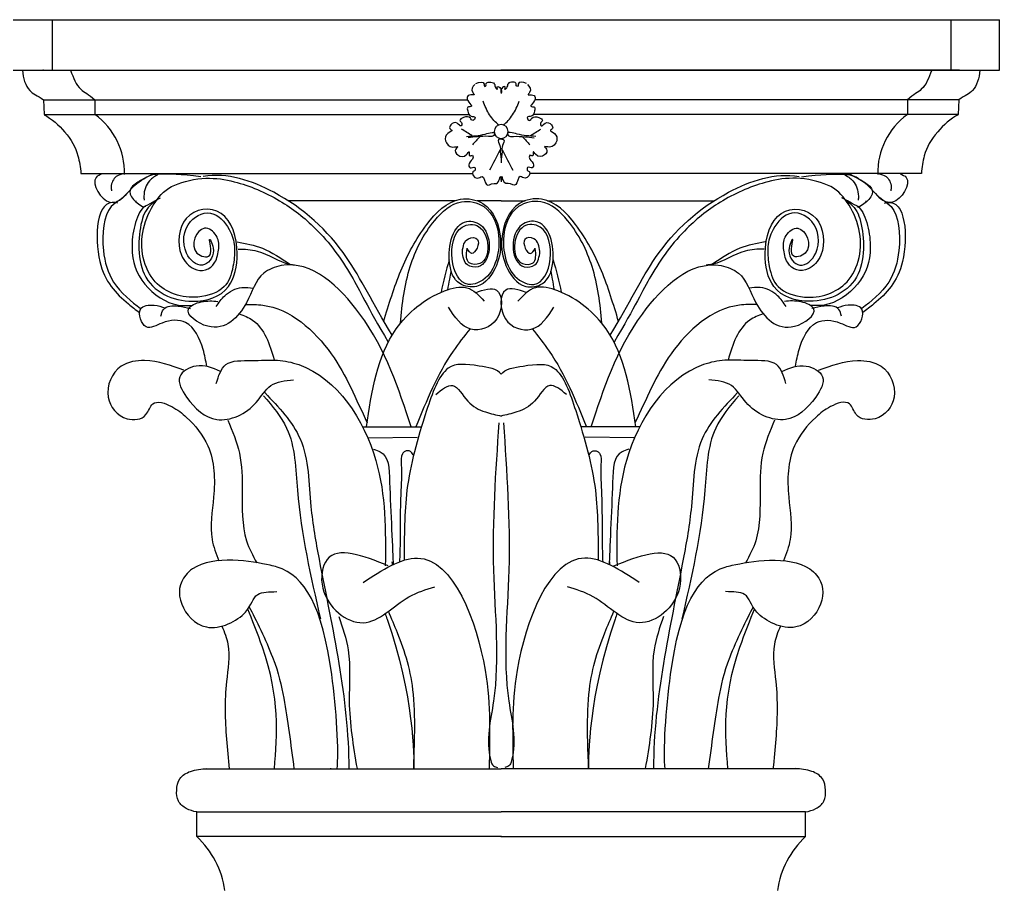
# Model space of a CAD drawing. Extents: x 3172 to 33391, y 13916 to 34175.
# Drawn here: x 8807 to 9427, y 17120 to 17672 of the extents above; entities that cross this region are included whole.
import ezdxf

# ---------------------------------------------------------------- set-up
doc = ezdxf.new("R2010")
doc.units = 0
doc.layers.get('0').update_dxf_attribs({"linetype": 'CONTINUOUS'})

msp = doc.modelspace()

# ---------------------------------------------------------------- linework, layer by layer
for p, q in [((8827.89824, 17639.61306), (8827.89824, 17671.59085)), ((9397.02184, 17639.61306), (9397.02184, 17671.59085)), ((9427.49033, 17639.46735), (9427.49033, 17671.44514))]:
    msp.add_line(p, q)
at = {"ltscale": 2}
for p, q in [((8797.42975, 17671.44514), (9427.49033, 17671.44514)), ((8797.42975, 17639.46735), (9427.49033, 17639.46735)), ((8821.97278, 17639.46735), (9111.95755, 17639.46735)), ((9401.94233, 17639.46735), (9111.95755, 17639.46735)), ((8822.16298, 17620.80068), (8822.543, 17611.46735)), ((8822.16298, 17620.80068), (9090.53704, 17620.80068)), ((8854.72381, 17620.80068), (8854.72381, 17611.46735)), ((9401.75212, 17620.80068), (9133.37807, 17620.80068)), ((9369.1913, 17620.80068), (9369.1913, 17611.46735)), ((9401.75212, 17620.80068), (9401.37211, 17611.46735)), ((8822.543, 17611.46735), (9091.59145, 17611.46735)), ((9401.37211, 17611.46735), (9132.32366, 17611.46735)), ((8845.84148, 17574.13402), (9093.71724, 17574.13402)), ((9378.07363, 17574.13402), (9130.19787, 17574.13402)), ((9082.58594, 17556.87804), (8977.03933, 17556.87804)), ((9111.95755, 17556.87804), (9096.71818, 17556.87804)), ((9111.95755, 17556.87804), (9127.19693, 17556.87804)), ((9141.32917, 17556.87804), (9246.87578, 17556.87804)), ((9027.82506, 17406.70673), (9058.82605, 17407.00469)), ((9196.09004, 17406.70673), (9165.08906, 17407.00469)), ((8924.51741, 17197.06735), (9111.95755, 17197.06735)), ((9299.39769, 17197.06735), (9111.95755, 17197.06735)), ((8919.1425, 17154.13402), (8919.1425, 17169.74379)), ((8919.1425, 17169.74379), (9111.95755, 17169.74379)), ((9304.77261, 17169.74379), (9111.95755, 17169.74379)), ((9304.77261, 17154.13401), (9304.77261, 17169.74379)), ((9111.95755, 17154.13402), (8919.1425, 17154.13402)), ((9111.95755, 17154.13402), (9304.77261, 17154.13401))]:
    msp.add_line(p, q, dxfattribs=at)
for centre, radius, start, end in [((8828.04111, 17574.71091), 45.42028, 358.49057192, 54.02288071), ((9395.87399, 17574.71091), 45.42028, 125.97711929, 181.50942808), ((9112.01424, 17600.7339), 4.44563, 90.73062766, 269.26937234), ((9111.90086, 17600.7339), 4.44563, 270.73062766, 89.26937234)]:
    msp.add_arc(centre, radius, start, end, dxfattribs=at)
for centre, start, end in [((8880.45513, 17112.17559), 7.91210129, 47.32269133), ((9343.45997, 17112.17559), 132.67730867, 172.08789871)]:
    msp.add_arc(centre, 57.07208, start, end)
for points, knots in [([(8808.84778, 17639.46735), (8808.9003, 17634.4961), (8812.62558, 17625.3075), (8817.96304, 17623.62669), (8822.16298, 17620.80068)], [0.000688714, 0.000688714, 0.000688714, 0.000688714, 0.0711821182, 0.1315401202, 0.1315401202, 0.1315401202, 0.1315401202]), ([(8839.31626, 17639.61306), (8841.03372, 17634.54071), (8843.86894, 17627.55088), (8850.5223, 17624.27619), (8854.72381, 17620.80068)], [0, 0, 0, 0, 0.0802159713, 0.1324228849, 0.1324228849, 0.1324228849, 0.1324228849]), ([(9384.59884, 17639.61306), (9382.88139, 17634.54071), (9380.04617, 17627.55088), (9373.39281, 17624.27619), (9369.1913, 17620.80068)], [0, 0, 0, 0, 0.0802159713, 0.1324228849, 0.1324228849, 0.1324228849, 0.1324228849]), ([(9415.06733, 17639.46735), (9415.01481, 17634.4961), (9411.28952, 17625.3075), (9405.95206, 17623.62669), (9401.75212, 17620.80068)], [0.000688714, 0.000688714, 0.000688714, 0.000688714, 0.0711821182, 0.1315401202, 0.1315401202, 0.1315401202, 0.1315401202]), ([(9095.2235, 17630.52439), (9093.98558, 17628.96788), (9092.3442, 17626.90408), (9095.42563, 17623.78498), (9092.72198, 17624.23678), (9089.69801, 17623.3231), (9090.65469, 17619.44234), (9094.57113, 17616.22713), (9089.99455, 17616.61653), (9091.06324, 17612.98617), (9091.70711, 17609.90361), (9096.58899, 17610.33124), (9093.8293, 17606.59536), (9092.16821, 17610.45458), (9088.79536, 17610.14239), (9084.64354, 17607.81267), (9087.50351, 17606.24487), (9086.46578, 17603.1362), (9083.86639, 17607.33319), (9080.29785, 17605.81138), (9078.69026, 17602.61876), (9082.01766, 17601.32099), (9076.74917, 17599.38779), (9076.08361, 17594.59493), (9079.63212, 17589.77418), (9085.73524, 17591.79486), (9081.97947, 17589.01229), (9084.64108, 17584.63876), (9089.32053, 17584.20199), (9092.23177, 17589.51948), (9091.15287, 17583.97477), (9093.94942, 17586.32154), (9094.59776, 17582.66889), (9091.0552, 17581.82117), (9091.7003, 17576.38706), (9095.39718, 17579.03134), (9095.85511, 17575.77663), (9092.23714, 17575.17356), (9096.27589, 17569.31661), (9100.9462, 17574.35659), (9102.30854, 17564.0527), (9105.72304, 17568.6111), (9110.71663, 17567.05091), (9111.55376, 17575.16777), (9111.95755, 17568.85829)], [0, 0, 0, 0, 0.0278041289, 0.0368661788, 0.0424881005, 0.0602652995, 0.0809891705, 0.0972002965, 0.1100198177, 0.1223825765, 0.1435906402, 0.1578124204, 0.1706288403, 0.1817571793, 0.2054759048, 0.2214535373, 0.2336118621, 0.2417941519, 0.2580079971, 0.2800979182, 0.292912596, 0.3016927217, 0.3184045061, 0.3420061195, 0.3701077147, 0.3858891174, 0.3962527515, 0.4175779343, 0.4480193177, 0.4599686716, 0.4747512533, 0.4840228778, 0.491131287, 0.516390654, 0.5313855172, 0.5471669221, 0.5562280631, 0.5658989333, 0.5917763659, 0.6095536098, 0.6401312977, 0.6717929857, 0.68374306, 0.6977766368, 0.6977766368, 0.6977766368, 0.6977766368]), ([(9128.69161, 17630.52439), (9129.92952, 17628.96788), (9131.5709, 17626.90408), (9128.48948, 17623.78498), (9131.19313, 17624.23678), (9134.2171, 17623.3231), (9133.26041, 17619.44234), (9129.34398, 17616.22713), (9133.92055, 17616.61653), (9132.85187, 17612.98617), (9132.20799, 17609.90361), (9127.32611, 17610.33124), (9130.08581, 17606.59536), (9131.7469, 17610.45458), (9135.11974, 17610.14239), (9139.27156, 17607.81267), (9136.41159, 17606.24487), (9137.44933, 17603.1362), (9140.04872, 17607.33319), (9143.61725, 17605.81138), (9145.22484, 17602.61876), (9141.89745, 17601.32099), (9147.16594, 17599.38779), (9147.83149, 17594.59493), (9144.28298, 17589.77418), (9138.17986, 17591.79486), (9141.93563, 17589.01229), (9139.27403, 17584.63876), (9134.59458, 17584.20199), (9131.68333, 17589.51948), (9132.76223, 17583.97477), (9129.96568, 17586.32154), (9129.31735, 17582.66889), (9132.85991, 17581.82117), (9132.2148, 17576.38706), (9128.51793, 17579.03134), (9128.05999, 17575.77663), (9131.67796, 17575.17356), (9127.63921, 17569.31661), (9122.9689, 17574.35659), (9121.60656, 17564.0527), (9118.19206, 17568.6111), (9113.19847, 17567.05091), (9112.36135, 17575.16777), (9111.95755, 17568.85829)], [0, 0, 0, 0, 0.0278041289, 0.0368661788, 0.0424881005, 0.0602652995, 0.0809891705, 0.0972002965, 0.1100198177, 0.1223825765, 0.1435906402, 0.1578124204, 0.1706288403, 0.1817571793, 0.2054759048, 0.2214535373, 0.2336118621, 0.2417941519, 0.2580079971, 0.2800979182, 0.292912596, 0.3016927217, 0.3184045061, 0.3420061195, 0.3701077147, 0.3858891174, 0.3962527515, 0.4175779343, 0.4480193177, 0.4599686716, 0.4747512533, 0.4840228778, 0.491131287, 0.516390654, 0.5313855172, 0.5471669221, 0.5562280631, 0.5658989333, 0.5917763659, 0.6095536098, 0.6401312977, 0.6717929857, 0.68374306, 0.6977766368, 0.6977766368, 0.6977766368, 0.6977766368]), ([(8822.54701, 17611.36879), (8827.20615, 17608.90492), (8837.85825, 17599.24424), (8843.9932, 17588.17371), (8845.4595, 17577.99114), (8845.84148, 17574.13402)], [0, 0, 0, 0, 0.082684354, 0.1852195312, 0.2476630264, 0.2476630264, 0.2476630264, 0.2476630264]), ([(9401.3681, 17611.36879), (9396.70896, 17608.90492), (9386.05685, 17599.24424), (9379.9219, 17588.17371), (9378.45561, 17577.99114), (9378.07363, 17574.13402)], [0, 0, 0, 0, 0.082684354, 0.1852195312, 0.2476630264, 0.2476630264, 0.2476630264, 0.2476630264]), ([(8921.73233, 17572.00388), (8909.18142, 17573.763), (8894.00281, 17573.91141), (8889.1927, 17573.28815), (8871.18485, 17561.69496), (8884.81657, 17553.2146), (8885.66016, 17552.6898), (8896.22339, 17558.79341)], [0.0267776976, 0.0267776976, 0.0267776976, 0.0267776976, 0.1128809274, 0.1880799244, 0.2151379396, 0.2868379046, 0.3072907193, 0.3072907193, 0.3072907193, 0.3072907193]), ([(9042.95, 17471.74108), (9030.51485, 17492.18343), (9013.72679, 17527.82869), (8975.56892, 17562.24173), (8938.55652, 17574.90734), (8923.33081, 17572.16369)], [0.0440846673, 0.0440846673, 0.0440846673, 0.0440846673, 0.2943804755, 0.6235118057, 0.8641533505, 0.8641533505, 0.8641533505, 0.8641533505]), ([(9180.96511, 17471.74108), (9193.40026, 17492.18343), (9210.18832, 17527.82869), (9248.34619, 17562.24173), (9285.35858, 17574.90734), (9300.58429, 17572.16369)], [0.0440846673, 0.0440846673, 0.0440846673, 0.0440846673, 0.2943804755, 0.6235118057, 0.8641533505, 0.8641533505, 0.8641533505, 0.8641533505]), ([(9302.18278, 17572.00388), (9314.73368, 17573.763), (9329.91229, 17573.91141), (9334.7224, 17573.28815), (9352.73026, 17561.69496), (9339.09854, 17553.2146), (9338.25494, 17552.6898), (9327.69172, 17558.79341)], [0.0267776976, 0.0267776976, 0.0267776976, 0.0267776976, 0.1128809274, 0.1880799244, 0.2151379396, 0.2868379046, 0.3072907193, 0.3072907193, 0.3072907193, 0.3072907193]), ([(8892.55451, 17556.39106), (8887.96755, 17552.97972), (8882.55425, 17543.96152), (8879.86624, 17504.02587), (8912.69761, 17489.34775), (8941.05855, 17497.76289), (8947.15295, 17526.28584), (8938.13079, 17554.42263), (8909.16457, 17551.15401), (8905.66437, 17524.54072), (8917.93091, 17510.82202), (8930.44759, 17513.28696), (8933.7425, 17527.4983), (8932.53704, 17535.30405), (8921.34956, 17544.14188), (8912.48152, 17523.87624), (8930.95991, 17518.98998), (8925.23117, 17537.67731), (8932.39342, 17523.33599), (8922.41039, 17512.28706), (8908.96186, 17524.53191), (8911.4775, 17544.95816), (8929.79897, 17552.51062), (8941.15281, 17538.22675), (8943.72453, 17526.28584), (8942.12256, 17512.9628), (8937.94734, 17500.48916), (8916.55852, 17492.92229), (8887.92357, 17501.99027), (8881.15325, 17533.70919), (8893.01996, 17557.84955), (8903.12479, 17567.58921), (8924.95842, 17572.27868), (8946.84812, 17568.88994), (8972.24335, 17558.01104), (8997.94092, 17537.76421), (9016.76488, 17512.00118), (9026.93144, 17490.2915), (9040.44446, 17467.22304)], [1.06634065, 1.06634065, 1.06634065, 1.06634065, 1.151798652, 1.325570322, 1.516716885, 1.64894346, 1.752154743, 1.892499135, 2.029915274, 2.151416162, 2.215775264, 2.302136181, 2.343759831, 2.389160773, 2.440104989, 2.533523104, 2.577371603, 2.629753493, 2.67452733, 2.736709009, 2.806323339, 2.909485546, 2.992184318, 3.063532677, 3.114311417, 3.17186296, 3.256106524, 3.356215418, 3.511900393, 3.687442896, 3.777196746, 3.87787477, 3.976332405, 4.066807515, 4.218059196, 4.364310951, 4.564209859, 4.726446974, 4.726446974, 4.726446974, 4.726446974]), ([(9331.3606, 17556.39106), (9335.94755, 17552.97972), (9341.36085, 17543.96152), (9344.04887, 17504.02587), (9311.21749, 17489.34775), (9282.85656, 17497.76289), (9276.76215, 17526.28584), (9285.78431, 17554.42263), (9314.75053, 17551.15401), (9318.25073, 17524.54072), (9305.98419, 17510.82202), (9293.46751, 17513.28696), (9290.17261, 17527.4983), (9291.37806, 17535.30405), (9302.56555, 17544.14188), (9311.43359, 17523.87624), (9292.95519, 17518.98998), (9298.68394, 17537.67731), (9291.52169, 17523.33599), (9301.50471, 17512.28706), (9314.95324, 17524.53191), (9312.4376, 17544.95816), (9294.11613, 17552.51062), (9282.76229, 17538.22675), (9280.19058, 17526.28584), (9281.79255, 17512.9628), (9285.96776, 17500.48916), (9307.35658, 17492.92229), (9335.99154, 17501.99027), (9342.76186, 17533.70919), (9330.89514, 17557.84955), (9320.79031, 17567.58921), (9298.95668, 17572.27868), (9277.06699, 17568.88994), (9251.67175, 17558.01104), (9225.97419, 17537.76421), (9207.15022, 17512.00118), (9196.98366, 17490.2915), (9183.47065, 17467.22304)], [1.06634065, 1.06634065, 1.06634065, 1.06634065, 1.151798652, 1.325570322, 1.516716885, 1.64894346, 1.752154743, 1.892499135, 2.029915274, 2.151416162, 2.215775264, 2.302136181, 2.343759831, 2.389160773, 2.440104989, 2.533523104, 2.577371603, 2.629753493, 2.67452733, 2.736709009, 2.806323339, 2.909485546, 2.992184318, 3.063532677, 3.114311417, 3.17186296, 3.256106524, 3.356215418, 3.511900393, 3.687442896, 3.777196746, 3.87787477, 3.976332405, 4.066807515, 4.218059196, 4.364310951, 4.564209859, 4.726446974, 4.726446974, 4.726446974, 4.726446974]), ([(8874.91174, 17561.48158), (8872.54725, 17557.66369), (8860.90665, 17555.11843), (8858.17839, 17527.30237), (8865.08999, 17503.12239), (8878.00377, 17492.75955), (8883.64218, 17488.57805)], [0.0095283921, 0.0095283921, 0.0095283921, 0.0095283921, 0.0947972667, 0.228025787, 0.3238762177, 0.4381836706, 0.4381836706, 0.4381836706, 0.4381836706]), ([(9349.00337, 17561.48158), (9351.36786, 17557.66369), (9363.00845, 17555.11843), (9365.73671, 17527.30237), (9358.82512, 17503.12239), (9345.91133, 17492.75955), (9340.27293, 17488.57805)], [0.0095283921, 0.0095283921, 0.0095283921, 0.0095283921, 0.0947972667, 0.228025787, 0.3238762177, 0.4381836706, 0.4381836706, 0.4381836706, 0.4381836706]), ([(9048.21157, 17479.29669), (9049.16944, 17491.60337), (9052.21213, 17514.61179), (9065.66653, 17541.63042), (9083.89488, 17558.68733), (9105.54942, 17553.92198), (9114.0479, 17529.91347), (9105.84728, 17506.37418), (9080.21767, 17500.84791), (9075.51413, 17541.09905), (9104.12141, 17543.21327), (9106.40283, 17515.63562), (9089.84884, 17516.52376), (9089.77778, 17522.24899), (9090.34627, 17526.79768)], [0.091194002, 0.091194002, 0.091194002, 0.091194002, 0.287454427, 0.463953172, 0.574964265, 0.652132261, 0.776389583, 0.939157549, 0.970320236, 1.166083981, 1.222183571, 1.347943798, 1.383827467, 1.426714715, 1.426714715, 1.426714715, 1.426714715]), ([(9175.70354, 17479.29669), (9174.74566, 17491.60337), (9171.70297, 17514.61179), (9158.24857, 17541.63042), (9140.02023, 17558.68733), (9118.36568, 17553.92198), (9109.86721, 17529.91347), (9118.06783, 17506.37418), (9143.69743, 17500.84791), (9148.40098, 17541.09905), (9119.7937, 17543.21327), (9117.51227, 17515.63562), (9134.06627, 17516.52376), (9134.13733, 17522.24899), (9133.56884, 17526.79768)], [0.091194002, 0.091194002, 0.091194002, 0.091194002, 0.287454427, 0.463953172, 0.574964265, 0.652132261, 0.776389583, 0.939157549, 0.970320236, 1.166083981, 1.222183571, 1.347943798, 1.383827467, 1.426714715, 1.426714715, 1.426714715, 1.426714715]), ([(8886.73421, 17553.11858), (8884.90001, 17553.34045), (8880.18638, 17545.301), (8876.93728, 17525.60513), (8881.15325, 17506.15538), (8901.10306, 17490.21429), (8912.74365, 17490.21429), (8916.38134, 17490.7597)], [0.060978566, 0.060978566, 0.060978566, 0.060978566, 0.1348096286, 0.2086200273, 0.3456579767, 0.478057889, 0.5526165331, 0.5526165331, 0.5526165331, 0.5526165331]), ([(9337.1809, 17553.11858), (9339.01509, 17553.34045), (9343.72873, 17545.301), (9346.97782, 17525.60513), (9342.76186, 17506.15538), (9322.81204, 17490.21429), (9311.17145, 17490.21429), (9307.53377, 17490.7597)], [0.060978566, 0.060978566, 0.060978566, 0.060978566, 0.1348096286, 0.2086200273, 0.3456579767, 0.478057889, 0.5526165331, 0.5526165331, 0.5526165331, 0.5526165331]), ([(9078.21926, 17500.50872), (9078.5712, 17502.71856), (9079.27356, 17506.64104), (9080.08286, 17510.53968), (9080.44402, 17512.24692)], [0.08964234079, 0.08964234079, 0.08964234079, 0.08964234079, 0.12558855161, 0.15363507705, 0.15363507705, 0.15363507705, 0.15363507705]), ([(9145.69584, 17500.50872), (9145.3439, 17502.71856), (9144.64154, 17506.64104), (9143.83225, 17510.53968), (9143.47109, 17512.24692)], [0.08964234079, 0.08964234079, 0.08964234079, 0.08964234079, 0.12558855161, 0.15363507705, 0.15363507705, 0.15363507705, 0.15363507705]), ([(8949.99067, 17491.08609), (8953.71796, 17491.18204), (8975.24162, 17491.2966), (9007.69675, 17462.49585), (9019.9228, 17431.18278), (9027.2057, 17416.22655)], [0.0108967205, 0.0108967205, 0.0108967205, 0.0108967205, 0.0702813245, 0.3551183677, 0.6155650366, 0.6155650366, 0.6155650366, 0.6155650366]), ([(9273.92444, 17491.08609), (9270.19715, 17491.18204), (9248.67349, 17491.2966), (9216.21835, 17462.49585), (9203.99231, 17431.18278), (9196.7094, 17416.22655)], [0.0108967205, 0.0108967205, 0.0108967205, 0.0108967205, 0.0702813245, 0.3551183677, 0.6155650366, 0.6155650366, 0.6155650366, 0.6155650366]), ([(8946.05411, 17485.31047), (8949.08805, 17484.16922), (8960.99258, 17479.10815), (8965.34801, 17466.14365), (8968.23922, 17455.9638)], [0.0143222126, 0.0143222126, 0.0143222126, 0.0143222126, 0.0650180985, 0.2200878676, 0.2200878676, 0.2200878676, 0.2200878676]), ([(9277.861, 17485.31047), (9274.82706, 17484.16922), (9262.92252, 17479.10815), (9258.5671, 17466.14365), (9255.67589, 17455.9638)], [0.0143222126, 0.0143222126, 0.0143222126, 0.0143222126, 0.0650180985, 0.2200878676, 0.2200878676, 0.2200878676, 0.2200878676]), ([(8911.02314, 17449.60615), (8902.95131, 17452.48469), (8890.04731, 17457.08646), (8868.05806, 17453.81132), (8858.76067, 17432.78901), (8871.82119, 17416.76925), (8887.72049, 17418.52088), (8890.57575, 17431.63178), (8904.29628, 17426.83265), (8915.38814, 17417.87544), (8930.50484, 17399.49313), (8931.01679, 17370.97907), (8926.58481, 17346.23882), (8931.34722, 17333.31353), (8933.1286, 17328.86474)], [0, 0, 0, 0, 0.136843701, 0.218764831, 0.332246218, 0.429745525, 0.495421858, 0.538683041, 0.603554182, 0.665936322, 0.786322636, 0.961484292, 1.105199775, 1.181035756, 1.181035756, 1.181035756, 1.181035756]), ([(9312.89196, 17449.60615), (9320.96379, 17452.48469), (9333.8678, 17457.08646), (9355.85705, 17453.81132), (9365.15443, 17432.78901), (9352.09391, 17416.76925), (9336.19462, 17418.52088), (9333.33936, 17431.63178), (9319.61883, 17426.83265), (9308.52697, 17417.87544), (9293.41027, 17399.49313), (9292.89832, 17370.97907), (9297.33029, 17346.23882), (9292.56789, 17333.31353), (9290.78651, 17328.86474)], [0, 0, 0, 0, 0.136843701, 0.218764831, 0.332246218, 0.429745525, 0.495421858, 0.538683041, 0.603554182, 0.665936322, 0.786322636, 0.961484292, 1.105199775, 1.181035756, 1.181035756, 1.181035756, 1.181035756]), ([(9111.95755, 17446.94238), (9109.74019, 17450.38328), (9093.38563, 17452.97275), (9075.10152, 17455.15652), (9061.25602, 17414.06416), (9050.57316, 17376.83394), (9050.55634, 17344.25509), (9050.59131, 17329.20999)], [0.0166593437, 0.0166593437, 0.0166593437, 0.0166593437, 0.0913145799, 0.2103066597, 0.3681801202, 0.6453417963, 0.8825360062, 0.8825360062, 0.8825360062, 0.8825360062]), ([(9111.95755, 17446.94238), (9114.17491, 17450.38328), (9130.52948, 17452.97275), (9148.81358, 17455.15652), (9162.65908, 17414.06416), (9173.34195, 17376.83394), (9173.35877, 17344.25509), (9173.3238, 17329.20999)], [0.0166593437, 0.0166593437, 0.0166593437, 0.0166593437, 0.0913145799, 0.2103066597, 0.3681801202, 0.6453417963, 0.8825360062, 0.8825360062, 0.8825360062, 0.8825360062]), ([(8962.24605, 17435.31046), (8971.08501, 17426.11625), (8990.29566, 17406.13348), (8990.06549, 17365.85222), (9002.34218, 17297.25447), (9015.44694, 17241.76515), (9015.48727, 17197.08473), (9015.48728, 17197.06735)], [0, 0, 0, 0, 0.197863138, 0.430037042, 0.610961959, 1.32878303, 1.329062375, 1.329062375, 1.329062375, 1.329062375]), ([(9261.66905, 17435.31046), (9252.83009, 17426.11625), (9233.61944, 17406.13348), (9233.84961, 17365.85222), (9221.57292, 17297.25447), (9208.46817, 17241.76515), (9208.42784, 17197.08473), (9208.42782, 17197.06735)], [0, 0, 0, 0, 0.197863138, 0.430037042, 0.610961959, 1.32878303, 1.329062375, 1.329062375, 1.329062375, 1.329062375]), ([(8938.92975, 17417.84075), (8941.79054, 17410.95387), (8947.71465, 17396.69252), (8948.29138, 17370.60119), (8947.40963, 17346.15931), (8954.60285, 17332.08899), (8957.14208, 17327.59204)], [0, 0, 0, 0, 0.1186698594, 0.2457413733, 0.4169207912, 0.4989013699, 0.4989013699, 0.4989013699, 0.4989013699]), ([(9284.98536, 17417.84075), (9282.12457, 17410.95387), (9276.20046, 17396.69252), (9275.62372, 17370.60119), (9276.50548, 17346.15931), (9269.31225, 17332.08899), (9266.77303, 17327.59204)], [0, 0, 0, 0, 0.1186698594, 0.2457413733, 0.4169207912, 0.4989013699, 0.4989013699, 0.4989013699, 0.4989013699]), ([(9031.15609, 17399.51983), (9032.66207, 17399.01441), (9040.88911, 17396.25336), (9041.16622, 17376.2193), (9043.36462, 17333.79623), (9043.52437, 17326.39014)], [0, 0, 0, 0, 0.0244975483, 0.1338276308, 0.3279524048, 0.3279524048, 0.3279524048, 0.3279524048]), ([(9192.75901, 17399.51983), (9191.25303, 17399.01441), (9183.02599, 17396.25336), (9182.74888, 17376.2193), (9180.55049, 17333.79623), (9180.39074, 17326.39014)], [0, 0, 0, 0, 0.0244975483, 0.1338276308, 0.3279524048, 0.3279524048, 0.3279524048, 0.3279524048]), ([(9008.05333, 17197.06735), (9009.37614, 17207.18328), (9004.32267, 17290.06178), (8986.86699, 17320.90141), (8958.04013, 17327.7885), (8927.09951, 17333.24622), (8908.24016, 17316.74312), (8906.16909, 17301.40956), (8925.27947, 17280.48833), (8953.49004, 17295.04223), (8954.86102, 17309.07793), (8965.17556, 17309.20117), (8969.82878, 17309.25676)], [0.103478818, 0.103478818, 0.103478818, 0.103478818, 0.317428173, 0.742352053, 0.774787623, 0.992745463, 1.019247463, 1.111095531, 1.201353796, 1.312033852, 1.399659422, 1.47168141, 1.47168141, 1.47168141, 1.47168141]), ([(9024.47146, 17315.05384), (9036.55872, 17322.91975), (9075.08077, 17347.98838), (9107.64107, 17260.61945), (9104.4464, 17217.86334), (9104.41547, 17197.06735)], [0, 0, 0, 0, 0.2029321492, 0.6467443594, 0.9818462127, 0.9818462127, 0.9818462127, 0.9818462127]), ([(9199.44364, 17315.05384), (9187.35639, 17322.91975), (9148.83433, 17347.98838), (9116.27404, 17260.61945), (9119.4687, 17217.86334), (9119.49963, 17197.06735)], [0, 0, 0, 0, 0.2029321492, 0.6467443594, 0.9818462127, 0.9818462127, 0.9818462127, 0.9818462127]), ([(9215.86177, 17197.06735), (9214.53896, 17207.18328), (9219.59244, 17290.06178), (9237.04811, 17320.90141), (9265.87498, 17327.7885), (9296.8156, 17333.24622), (9315.67495, 17316.74312), (9317.74602, 17301.40956), (9298.63563, 17280.48833), (9270.42507, 17295.04223), (9269.05409, 17309.07793), (9258.73954, 17309.20117), (9254.08633, 17309.25676)], [0.103478818, 0.103478818, 0.103478818, 0.103478818, 0.317428173, 0.742352053, 0.774787623, 0.992745463, 1.019247463, 1.111095531, 1.201353796, 1.312033852, 1.399659422, 1.47168141, 1.47168141, 1.47168141, 1.47168141]), ([(8952.39709, 17299.51604), (8956.44863, 17291.95879), (8969.55204, 17265.15875), (8975.5079, 17237.28321), (8978.7371, 17212.55636), (8980.75619, 17197.06735)], [0.6697549658, 0.6697549658, 0.6697549658, 0.6697549658, 0.8185418463, 0.962957437, 1.2046719938, 1.2046719938, 1.2046719938, 1.2046719938]), ([(9271.51802, 17299.51604), (9267.46648, 17291.95879), (9254.36306, 17265.15875), (9248.4072, 17237.28321), (9245.17801, 17212.55636), (9243.15892, 17197.06735)], [0.6697549658, 0.6697549658, 0.6697549658, 0.6697549658, 0.8185418463, 0.962957437, 1.2046719938, 1.2046719938, 1.2046719938, 1.2046719938]), ([(8968.356, 17197.06735), (8970.21335, 17219.1691), (8972.45341, 17247.13471), (8954.01397, 17291.993), (8951.51149, 17298.16971)], [0.0026203171, 0.0026203171, 0.0026203171, 0.0026203171, 0.4170000072, 0.5253624578, 0.5253624578, 0.5253624578, 0.5253624578]), ([(9038.50854, 17295.3682), (9038.91105, 17294.27782), (9056.59568, 17245.27743), (9056.92435, 17203.14346), (9056.66422, 17197.06735)], [0.030659328, 0.030659328, 0.030659328, 0.030659328, 0.0410276876, 0.4523270322, 0.4523270322, 0.4523270322, 0.4523270322]), ([(9056.55955, 17197.06735), (9056.55865, 17197.48228), (9056.63829, 17203.35084), (9059.19129, 17246.18442), (9049.80351, 17275.34643), (9042.56653, 17292.25564), (9040.57007, 17296.82883)], [0.5206115023, 0.5206115023, 0.5206115023, 0.5206115023, 0.5475385306, 0.7905946352, 1.0064999484, 1.0860371455, 1.0860371455, 1.0860371455, 1.0860371455]), ([(9167.35556, 17197.06735), (9167.35646, 17197.48228), (9167.27681, 17203.35084), (9164.72382, 17246.18442), (9174.1116, 17275.34643), (9181.34858, 17292.25564), (9183.34503, 17296.82883)], [0.5206115023, 0.5206115023, 0.5206115023, 0.5206115023, 0.5475385306, 0.7905946352, 1.0064999484, 1.0860371455, 1.0860371455, 1.0860371455, 1.0860371455]), ([(9185.40656, 17295.3682), (9185.00406, 17294.27782), (9167.31943, 17245.27743), (9166.99075, 17203.14346), (9167.25088, 17197.06735)], [0.030659328, 0.030659328, 0.030659328, 0.030659328, 0.0410276876, 0.4523270322, 0.4523270322, 0.4523270322, 0.4523270322]), ([(9255.55911, 17197.06735), (9253.70175, 17219.1691), (9251.4617, 17247.13471), (9269.90114, 17291.993), (9272.40361, 17298.16971)], [0.0026203171, 0.0026203171, 0.0026203171, 0.0026203171, 0.4170000072, 0.5253624578, 0.5253624578, 0.5253624578, 0.5253624578]), ([(8935.06178, 17287.39609), (8936.77864, 17283.64856), (8941.04362, 17272.49775), (8936.5778, 17247.86261), (8937.249, 17221.70553), (8939.15707, 17203.34826), (8939.81224, 17197.06735)], [0.036055826, 0.036055826, 0.036055826, 0.036055826, 0.1013871387, 0.2281777936, 0.4230960868, 0.5244716556, 0.5244716556, 0.5244716556, 0.5244716556]), ([(9288.85332, 17287.39609), (9287.13646, 17283.64856), (9282.87148, 17272.49775), (9287.33731, 17247.86261), (9286.66611, 17221.70553), (9284.75803, 17203.34826), (9284.10287, 17197.06735)], [0.036055826, 0.036055826, 0.036055826, 0.036055826, 0.1013871387, 0.2281777936, 0.4230960868, 0.5244716556, 0.5244716556, 0.5244716556, 0.5244716556]), ([(8919.1425, 17169.74379), (8916.85976, 17170.13651), (8912.47967, 17171.37602), (8906.74707, 17176.21335), (8906.15265, 17183.67731), (8907.66524, 17191.55138), (8915.91269, 17196.43984), (8922.14103, 17196.89495), (8925.66468, 17197.15243)], [0.0326550201, 0.0326550201, 0.0326550201, 0.0326550201, 0.0696963417, 0.106026511, 0.1438824821, 0.1842760418, 0.2278806058, 0.2846881498, 0.2846881498, 0.2846881498, 0.2846881498]), ([(9304.77261, 17169.74379), (9307.05535, 17170.13651), (9311.43543, 17171.37602), (9317.16804, 17176.21335), (9317.76246, 17183.67731), (9316.24986, 17191.55138), (9308.00242, 17196.43984), (9301.77407, 17196.89495), (9298.25043, 17197.15243)], [0.013062008, 0.013062008, 0.013062008, 0.013062008, 0.0278785367, 0.0424106044, 0.0575529928, 0.0737104167, 0.0911522423, 0.1138752599, 0.1138752599, 0.1138752599, 0.1138752599])]:
    msp.add_open_spline(points, degree=3, knots=knots, dxfattribs=at)
for points in [[(9095.85315, 17631.15377), (9101.10025, 17630.73418), (9101.52002, 17629.26564), (9102.35956, 17629.68522), (9102.35956, 17630.94397), (9104.4584, 17631.99293), (9107.60667, 17630.94397), (9108.65609, 17628.21668), (9109.49563, 17627.37751), (9109.49563, 17629.05584), (9111.59447, 17628.00688), (9112.01424, 17624.86)], [(9128.06195, 17631.15377), (9122.81485, 17630.73418), (9122.39508, 17629.26564), (9121.55554, 17629.68522), (9121.55554, 17630.94397), (9119.4567, 17631.99293), (9116.30843, 17630.94397), (9115.25902, 17628.21668), (9114.41948, 17627.37751), (9114.41948, 17629.05584), (9112.32063, 17628.00688), (9111.90086, 17624.86)], [(9093.54443, 17598.0066), (9086.82812, 17602.20244)], [(9089.97639, 17597.58702), (9101.72991, 17599.05556), (9106.34736, 17600.10452), (9107.60667, 17599.89473), (9107.81656, 17598.84577), (9106.76713, 17597.79681), (9104.03863, 17597.58702), (9096.90257, 17597.37722), (9091.02581, 17596.74785)], [(9098.37176, 17597.37722), (9093.7543, 17592.34221)], [(9133.93872, 17597.58702), (9122.1852, 17599.05556), (9117.56774, 17600.10452), (9116.30843, 17599.89473), (9116.09855, 17598.84577), (9117.14797, 17597.79681), (9119.87647, 17597.58702), (9127.01254, 17597.37722), (9132.88929, 17596.74785)], [(9125.54334, 17597.37722), (9130.1608, 17592.34221)], [(9130.37068, 17598.0066), (9137.08699, 17602.20244)], [(9111.80436, 17595.90868), (9110.33517, 17595.48909), (9111.1747, 17591.92263), (9111.38459, 17587.93658), (9112.01424, 17581.43302), (9112.01424, 17580.80364)], [(9112.11075, 17595.90868), (9113.57994, 17595.48909), (9112.7404, 17591.92263), (9112.53052, 17587.93658), (9111.90086, 17581.43302), (9111.90086, 17580.80364)], [(9111.33362, 17589.16737), (9104.53288, 17576.13834)], [(9112.58149, 17589.16737), (9119.38223, 17576.13834)], [(8859.22603, 17573.9969), (8855.45426, 17571.59773), (8864.16483, 17555.89836), (8879.73094, 17566.4746), (8891.80041, 17573.9969)], [(8873.11789, 17574.10171), (8868.2344, 17572.16951), (8864.97875, 17565.66105), (8865.18223, 17563.11868)], [(8894.78837, 17573.59323), (8889.29444, 17569.52544), (8885.73357, 17559.76276), (8885.83531, 17557.1187)], [(9329.12674, 17573.59323), (9334.62066, 17569.52544), (9338.18153, 17559.76276), (9338.07979, 17557.1187)], [(9364.68908, 17573.9969), (9368.46085, 17571.59773), (9359.75027, 17555.89836), (9344.18416, 17566.4746), (9332.11469, 17573.9969)], [(9350.79722, 17574.10171), (9355.6807, 17572.16951), (9358.93636, 17565.66105), (9358.73288, 17563.11868)], [(8869.27333, 17555.30024), (8867.81826, 17555.66385), (8857.81462, 17518.39395), (8876.00304, 17491.48692), (8882.91465, 17486.03278)], [(9037.55848, 17480.2875), (9048.44756, 17512.54541), (9064.83792, 17541.77926), (9086.31066, 17557.83166), (9100.38524, 17555.1262), (9111.52767, 17532.65606), (9108.91372, 17515.83211), (9096.41549, 17502.64026), (9085.77063, 17504.36124), (9079.27338, 17517.43011), (9090.31635, 17543.78116), (9100.06029, 17540.51671), (9097.31771, 17515.08538), (9090.6413, 17516.16756), (9087.39333, 17524.82504)], [(9186.35663, 17480.2875), (9175.46754, 17512.54541), (9159.07719, 17541.77926), (9137.60444, 17557.83166), (9123.52986, 17555.1262), (9112.38743, 17532.65606), (9115.00139, 17515.83211), (9127.49962, 17502.64026), (9138.14448, 17504.36124), (9144.64173, 17517.43011), (9133.59876, 17543.78116), (9123.85482, 17540.51671), (9126.5974, 17515.08538), (9133.2738, 17516.16756), (9136.52178, 17524.82504)], [(9354.64178, 17555.30024), (9356.09685, 17555.66385), (9366.10048, 17518.39395), (9347.91206, 17491.48692), (9341.00046, 17486.03278)], [(8944.717, 17530.79173), (8960.75563, 17526.7828), (8978.04464, 17516.65231)], [(9087.39333, 17524.82504), (9091.18263, 17532.76106), (9096.99275, 17532.40033), (9093.33279, 17523.44295), (9090.41743, 17526.59986)], [(9136.52178, 17524.82504), (9132.73247, 17532.76106), (9126.92236, 17532.40033), (9130.58231, 17523.44295), (9133.49767, 17526.59986)], [(9279.19811, 17530.79173), (9263.15948, 17526.7828), (9245.87047, 17516.65231)], [(8945.36561, 17526.25345), (8957.47668, 17524.99507), (8978.04464, 17516.65231), (8982.21785, 17516.0564)], [(9278.5495, 17526.25345), (9266.43843, 17524.99507), (9245.87047, 17516.65231), (9241.69726, 17516.0564)], [(9054.87533, 17413.57043), (9022.45951, 17485.06903), (8972.67908, 17515.75845), (8961.64988, 17510.99116), (8950.62069, 17492.21996), (8926.1776, 17477.32219), (8913.95606, 17488.34654), (8922.0044, 17492.81587), (8932.43741, 17493.11383)], [(9169.03978, 17413.57043), (9201.4556, 17485.06903), (9251.23603, 17515.75845), (9262.26522, 17510.99116), (9273.29441, 17492.21996), (9297.7375, 17477.32219), (9309.95904, 17488.34654), (9301.91071, 17492.81587), (9291.47769, 17493.11383)], [(8931.54316, 17489.83631), (8936.90872, 17496.68929), (8947.84245, 17501.81526), (8955.09199, 17501.45658)], [(9026.61865, 17413.68415), (9045.46944, 17475.63285), (9076.14414, 17499.74509), (9090.28041, 17501.73844), (9101.28746, 17493.26132)], [(9197.29645, 17413.68415), (9178.44567, 17475.63285), (9147.77096, 17499.74509), (9133.63469, 17501.73844), (9122.62765, 17493.26132)], [(9292.37195, 17489.83631), (9287.00639, 17496.68929), (9276.07265, 17501.81526), (9268.82312, 17501.45658)], [(8925.58143, 17451.99597), (8923.19674, 17462.72237), (8912.16754, 17479.70583), (8897.26322, 17479.40788), (8887.12828, 17477.02423), (8883.62273, 17488.12106), (8892.18536, 17490.68872), (8899.03546, 17488.97695)], [(8896.46668, 17483.84162), (8898.15748, 17488.04858), (8907.39816, 17490.13427), (8915.14841, 17488.6445)], [(9298.33368, 17451.99597), (9300.71836, 17462.72237), (9311.74756, 17479.70583), (9326.65188, 17479.40788), (9336.78682, 17477.02423), (9340.29238, 17488.12106), (9331.72974, 17490.68872), (9324.87964, 17488.97695)], [(9327.44843, 17483.84162), (9325.75763, 17488.04858), (9316.51695, 17490.13427), (9308.7667, 17488.6445)], [(9092.27364, 17475.77992), (9081.48061, 17461.53055), (9057.93179, 17413.57043)], [(9131.64146, 17475.77992), (9142.43449, 17461.53055), (9165.98331, 17413.57043)], [(8931.57346, 17441.04728), (8937.5673, 17453.02969), (8953.89964, 17455.57144), (8970.29439, 17455.86939), (8983.8055, 17453.02969), (9032.61249, 17392.26172), (9038.56816, 17325.59597)], [(9292.34165, 17441.04728), (9286.34781, 17453.02969), (9270.01547, 17455.57144), (9253.62072, 17455.86939), (9240.1096, 17453.02969), (9191.30261, 17392.26172), (9185.34695, 17325.59597)], [(8934.14225, 17448.75026), (8918.72952, 17452.17381), (8908.45436, 17445.32671), (8912.73568, 17432.48841), (8931.84124, 17418.327), (8956.8805, 17429.0534), (8966.12118, 17439.77979), (8980.42933, 17443.35526)], [(9289.77285, 17448.75026), (9305.18559, 17452.17381), (9315.46075, 17445.32671), (9311.17943, 17432.48841), (9292.07386, 17418.327), (9267.0346, 17429.0534), (9257.79393, 17439.77979), (9243.48577, 17443.35526)], [(8961.54267, 17433.3443), (8976.09913, 17412.80301), (8982.94924, 17373.43221), (8997.5057, 17292.12295)], [(9262.37244, 17433.3443), (9247.81598, 17412.80301), (9240.96587, 17373.43221), (9226.4094, 17292.12295)], [(9024.04986, 17413.6589), (9060.99444, 17413.6589)], [(9110.53242, 17416.22655), (9107.10737, 17322.93488), (9107.10737, 17239.91384), (9105.39484, 17202.25481), (9107.10737, 17198.83126), (9109.67616, 17197.97537)], [(9113.38269, 17416.22655), (9116.80773, 17322.93488), (9116.80773, 17239.91384), (9118.52027, 17202.25481), (9116.80773, 17198.83126), (9114.23895, 17197.97537)], [(9199.86525, 17413.6589), (9162.92066, 17413.6589)], [(9056.13371, 17396.01214), (9054.46961, 17398.04516), (9050.9565, 17398.04516), (9049.47729, 17396.5666), (9048.73769, 17389.72829), (9048.36789, 17371.06153), (9047.99809, 17341.67525), (9047.62829, 17327.99861)], [(9167.78139, 17396.01214), (9169.4455, 17398.04516), (9172.95861, 17398.04516), (9174.43781, 17396.5666), (9175.17741, 17389.72829), (9175.54721, 17371.06153), (9175.91701, 17341.67525), (9176.28681, 17327.99861)], [(9009.14903, 17293.57267), (9015.10316, 17272.31728), (9015.7362, 17240.13544), (9020.67561, 17197.15243)], [(9214.76607, 17293.57267), (9208.81194, 17272.31728), (9208.17891, 17240.13544), (9203.23949, 17197.15243)]]:
    msp.add_spline(points, degree=3, dxfattribs=at)
for points, start_tangent in [([(9110.54505, 17604.51016), (9104.66829, 17611.22351), (9100.47061, 17619.82499)], (0.141482765, -0.989940719)), ([(9113.37005, 17604.51016), (9119.24682, 17611.22351), (9123.4445, 17619.82499)], (-0.141482765, -0.989940719)), ([(8880.82798, 17556.17454), (8880.82798, 17556.86001)], (0.504034974, -0.863683243)), ([(9343.08712, 17556.17454), (9343.08712, 17556.86001)], (-0.504034974, -0.863683243)), ([(9040.49744, 17325.67066), (9001.72101, 17329.60774), (8998.99095, 17311.41537), (9024.47146, 17289.58452), (9053.59205, 17305.95766), (9069.97238, 17312.32499)], (-0.995846137, -0.091052025)), ([(9183.41766, 17325.67066), (9222.1941, 17329.60774), (9224.92415, 17311.41537), (9199.44364, 17289.58452), (9170.32305, 17305.95766), (9153.94273, 17312.32499)], (0.995846137, -0.091052025))]:
    msp.add_spline(points, degree=3, dxfattribs=dict(at, start_tangent=start_tangent))
for points in [[(9079.0714, 17519.49136), (9077.0701, 17512.66276), (9075.1857, 17505.81235), (9073.93907, 17498.84295)], [(9144.8437, 17519.49136), (9146.845, 17512.66276), (9148.7294, 17505.81235), (9149.97603, 17498.84295)], [(9043.23394, 17326.25026), (9043.17925, 17326.7792), (9043.11649, 17327.43211), (9043.04508, 17328.21719)], [(9180.68116, 17326.25026), (9180.73586, 17326.7792), (9180.79862, 17327.43211), (9180.87002, 17328.21719)], [(9003.82351, 17197.44286), (9003.87122, 17197.31463), (9003.91851, 17197.18947), (9003.96541, 17197.06735)], [(9220.09159, 17197.44286), (9220.04389, 17197.31463), (9219.99659, 17197.18947), (9219.9497, 17197.06735)]]:
    msp.add_open_spline(points, degree=3, dxfattribs=at)
for points, end_tangent in [([(9095.78017, 17498.6258), (9109.04652, 17500.29552), (9109.16874, 17481.96144), (9092.84744, 17475.52501), (9078.5663, 17489.41751)], (-0.941788656, 0.336205483)), ([(9128.13494, 17498.6258), (9114.86859, 17500.29552), (9114.74637, 17481.96144), (9131.06766, 17475.52501), (9145.3488, 17489.41751)], (0.941788656, 0.336205483)), ([(9070.55085, 17434.11864), (9081.18253, 17439.77979), (9090.83838, 17429.92075), (9101.96979, 17423.07365), (9112.24494, 17420.50599)], (-0.027779211, -0.999614083)), ([(9153.36426, 17434.11864), (9142.73257, 17439.77979), (9133.07673, 17429.92075), (9121.94531, 17423.07365), (9111.67016, 17420.50599)], (0.027779211, -0.999614083))]:
    msp.add_spline(points, degree=3, dxfattribs=dict(at, end_tangent=end_tangent))
at = {"linetype": 'ByBlock'}
for p in [(8821.97278, 17639.46735), (9111.95755, 17639.46735), (9401.94233, 17639.46735), (9111.95755, 17154.13402)]:
    msp.add_point(p, dxfattribs=at)

doc.saveas('drawing.dxf')
